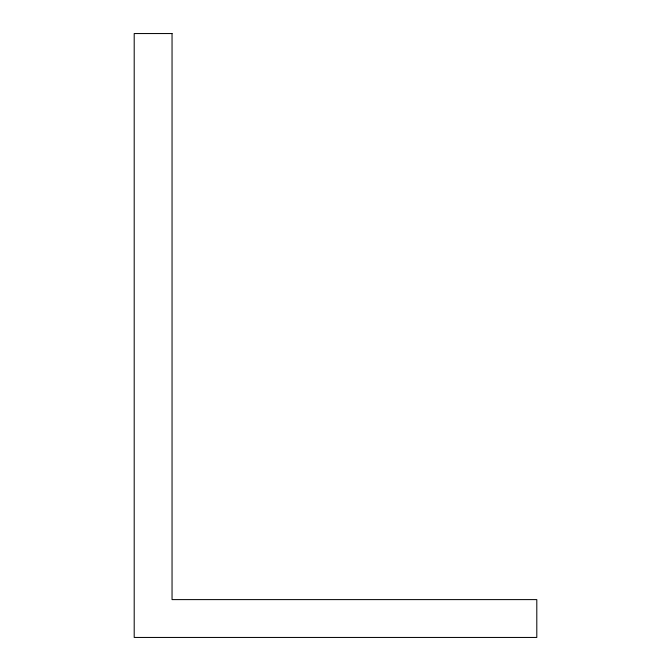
<?xml version="1.0" encoding="UTF-8"?>
<svg xmlns="http://www.w3.org/2000/svg" width="671" height="671" viewBox="0 0 671 671"><rect width="100%" height="100%" fill="white"/><g stroke="black" fill="none" stroke-linecap="round" stroke-linejoin="round"><path stroke-width="1.01" d="M172.044 33.55L134.2 33.55L134.2 637.45L536.8 637.45L536.8 599.606L172.044 599.606L172.044 33.55"/></g></svg>
